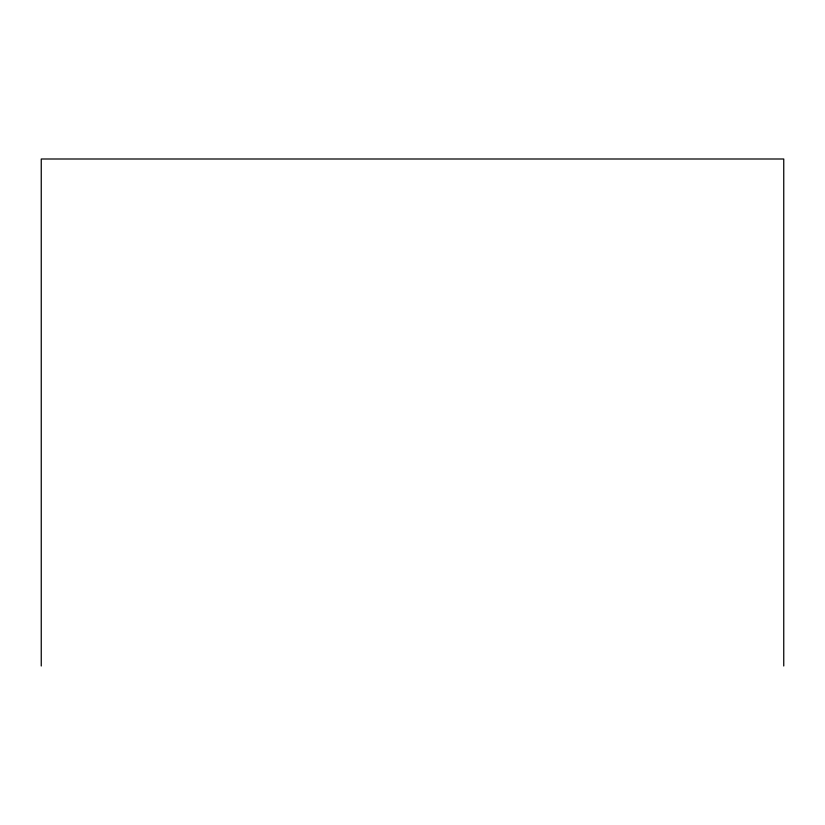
<?xml version="1.0" encoding="UTF-8"?>
<svg xmlns="http://www.w3.org/2000/svg" width="825" height="825" viewBox="0 0 825 825"><rect width="100%" height="100%" fill="white"/><g stroke="black" fill="none" stroke-linecap="round" stroke-linejoin="round"><path stroke-width="1.24" d="M783.75 666.002L783.75 158.998L41.25 158.998L41.25 666.002"/></g></svg>
